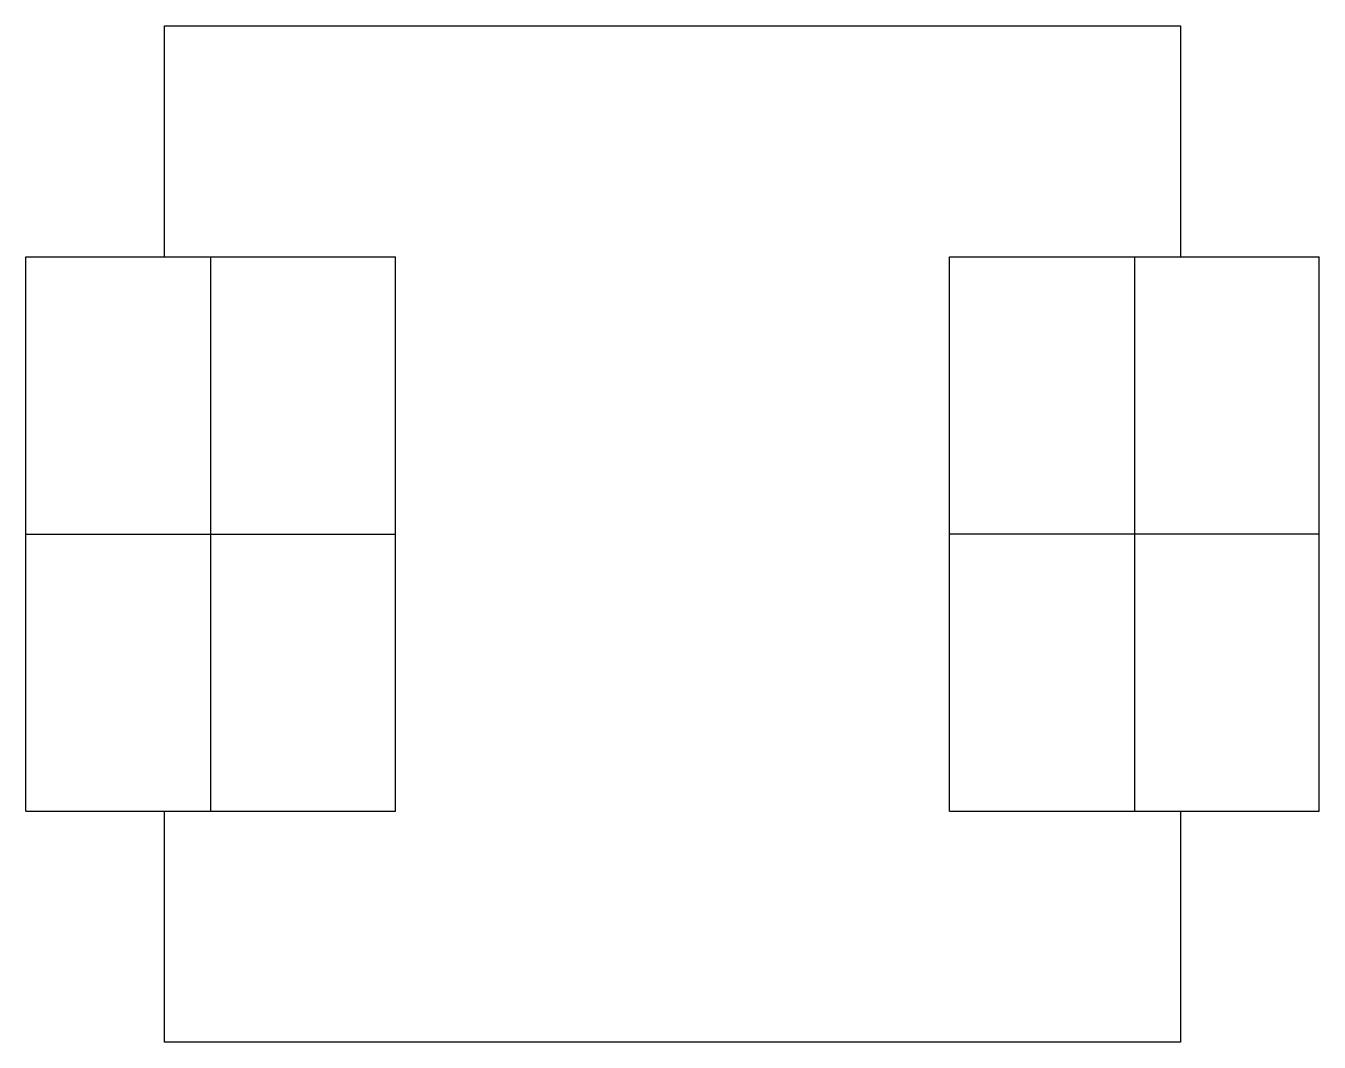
# Model space of a CAD drawing. Extents: x -4.2 to 4.2, y -3.3 to 3.3.
import ezdxf

# ---------------------------------------------------------------- set-up
doc = ezdxf.new("R2010")
doc.units = 0
doc.layers.add('粗实线层', color=7, linetype='CONTINUOUS')

msp = doc.modelspace()

# ---------------------------------------------------------------- linework, layer by layer
at = {"layer": '粗实线层'}
for p, q in [((-3.3, 3.3), (3.3, 3.3)), ((-3.3, 1.8), (-3.3, 3.3)), ((3.3, 3.3), (3.3, 1.8)), ((-4.2, -1.8), (-4.2, 1.8)), ((-4.2, 1.8), (-1.8, 1.8)), ((-3, 1.8), (-3, -1.8)), ((-1.8, -1.8), (-1.8, 1.8)), ((1.8, 1.8), (4.2, 1.8)), ((1.8, -1.8), (1.8, 1.8)), ((3, 1.8), (3, -1.8)), ((4.2, -1.8), (4.2, 1.8)), ((-4.2, 0), (-1.8, 0)), ((4.2, 0), (1.8, 0)), ((-4.2, -1.8), (-1.8, -1.8)), ((-3.3, -3.3), (-3.3, -1.8)), ((1.8, -1.8), (4.2, -1.8)), ((3.3, -1.8), (3.3, -3.3)), ((3.3, -3.3), (-3.3, -3.3))]:
    msp.add_line(p, q, dxfattribs=at)

doc.saveas('drawing.dxf')
